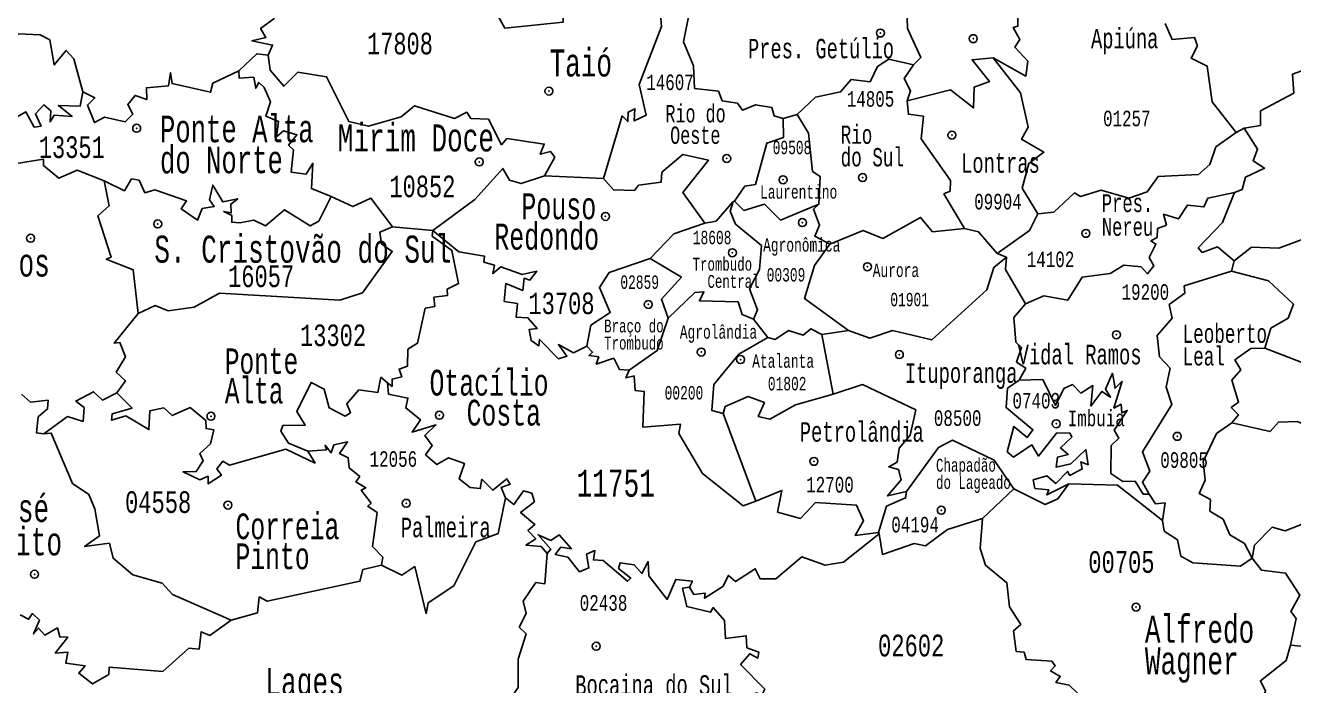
# Model space of a CAD drawing. Header units: millimetres. Extents: x 9851 to 10267, y 23387 to 23778.
# Drawn here: x 10084.85 to 10099.2, y 23446.9 to 23454.37 of the extents above; entities that cross this region are included whole.
import ezdxf
from ezdxf.enums import TextEntityAlignment as Align

# ---------------------------------------------------------------- set-up
doc = ezdxf.new("R2010")
doc.units = ezdxf.units.MM
doc.layers.add('3', color=7, linetype='Continuous')
doc.styles.add('MONOTXT', font='MONOTXT', dxfattribs={"height": 0.2})

# ---------------------------------------------------------------- blocks, each defined once
blk = doc.blocks.new('SEDE')
at = {"layer": '3', "color": 7, "linetype": 'Continuous'}
blk.add_circle((0, 0), 0.00451, dxfattribs=at)

msp = doc.modelspace()

# ---------------------------------------------------------------- linework, layer by layer
at = {"color": 7, "linetype": 'Continuous'}
for p, q in [((10093.58, 23453.367), (10093.422, 23453.319)), ((10098.64, 23453.212), (10098.55, 23453.161)), ((10090.721, 23452.673), (10091.392, 23452.642)), ((10092.859, 23452.381), (10092.873, 23452.386)), ((10089.002, 23452.093), (10089.461, 23452.055)), ((10095.95, 23451.751), (10095.845, 23451.793)), ((10098.498, 23451.593), (10098.528, 23451.711)), ((10093.086, 23451.051), (10093.249, 23450.842)), ((10093.862, 23450.875), (10094.163, 23450.92)), ((10093.991, 23450.201), (10093.862, 23450.875)), ((10092.744, 23449.981), (10093.115, 23448.99)), ((10095.678, 23448.793), (10096.034, 23449.131)), ((10094.508, 23448.621), (10094.503, 23448.637))]:
    msp.add_line(p, q, dxfattribs=at)
for points in [[(10099.2, 23453.608), (10099.187, 23453.823), (10099.335, 23453.876), (10099.435, 23454.127), (10099.379, 23454.335), (10099.468, 23454.477), (10099.385, 23454.651), (10099.245, 23454.687), (10099.127, 23454.883), (10099.178, 23455.082), (10099.1, 23455.39), (10099.175, 23455.648), (10099.288, 23455.716), (10099.299, 23455.802), (10099.141, 23455.949), (10098.818, 23456.084), (10098.687, 23456.48)], [(10087.915, 23455.124), (10087.823, 23455.025), (10087.924, 23454.894), (10087.646, 23454.809), (10087.779, 23454.714), (10087.836, 23454.796), (10087.95, 23454.682), (10087.757, 23454.64), (10087.753, 23454.512), (10087.64, 23454.589), (10087.66, 23454.448), (10087.511, 23454.34), (10087.571, 23454.238), (10087.412, 23454.201), (10087.645, 23454.151), (10087.596, 23454.038)], [(10089.891, 23455.036), (10090.274, 23454.342), (10090.934, 23454.41), (10090.93, 23454.722), (10091.177, 23454.763), (10091.175, 23454.829), (10091.308, 23454.839), (10091.308, 23454.911)], [(10091.392, 23452.642), (10091.602, 23453.349), (10091.665, 23453.286), (10091.669, 23453.393), (10091.746, 23453.43), (10091.737, 23453.293), (10091.875, 23453.36), (10091.794, 23453.704), (10092.045, 23454.363), (10092.017, 23454.718)], [(10094.433, 23454.854), (10094.532, 23454.615), (10094.823, 23454.566), (10094.832, 23454.34), (10094.983, 23454.012), (10094.9, 23453.929)], [(10095.798, 23454.006), (10096.171, 23453.8), (10096.192, 23453.969), (10096.044, 23454.129), (10096.1, 23454.216), (10096.026, 23454.351), (10096.08, 23454.367), (10096.078, 23454.746)], [(10092.276, 23454.671), (10092.351, 23454.47), (10092.296, 23454.187), (10092.408, 23453.917), (10092.421, 23453.661), (10092.69, 23453.629), (10092.733, 23453.521), (10092.905, 23453.493), (10092.962, 23453.415), (10093.112, 23453.477), (10093.297, 23453.446), (10093.321, 23453.352), (10093.422, 23453.319)], [(10097.745, 23454.395), (10097.826, 23454.214), (10098.078, 23454.239), (10098.111, 23454.141), (10098.04, 23454.005), (10098.223, 23453.914), (10098.278, 23453.509), (10098.55, 23453.161)], [(10084.175, 23453.94), (10084.234, 23454.003), (10084.197, 23454.069), (10084.34, 23454.089), (10084.282, 23454.186), (10084.465, 23454.28), (10084.524, 23454.268), (10084.49, 23454.177), (10084.644, 23454.154), (10084.771, 23454.279), (10085.017, 23454.268), (10085.126, 23454.21), (10085.175, 23453.926), (10085.311, 23454.091), (10085.398, 23453.995), (10085.5, 23453.621)], [(10087.265, 23453.859), (10087.467, 23454.054), (10087.596, 23454.038)], [(10087.596, 23454.038), (10087.617, 23453.868), (10087.772, 23453.686), (10087.932, 23453.846), (10088.257, 23453.792), (10088.507, 23453.288), (10088.731, 23453.234), (10089.101, 23453.339), (10089.253, 23453.464), (10089.703, 23453.321), (10089.843, 23453.393), (10089.89, 23453.321), (10090.089, 23453.312), (10090.235, 23453.024), (10090.297, 23453.095), (10090.72, 23453.032), (10090.675, 23452.916), (10090.79, 23452.948), (10090.838, 23452.882), (10090.721, 23452.673)], [(10095.798, 23454.006), (10095.561, 23453.986), (10095.76, 23453.741), (10095.583, 23453.676), (10095.578, 23453.441), (10095.318, 23453.646), (10094.825, 23453.519)], [(10096.306, 23452.24), (10096.126, 23452.531), (10096.203, 23452.812), (10096.374, 23452.939), (10096.121, 23453.086), (10096.195, 23453.221), (10096.108, 23453.611), (10095.798, 23454.006)], [(10087.265, 23453.859), (10086.97, 23453.722), (10086.944, 23453.617), (10086.509, 23453.716), (10086.491, 23453.838), (10086.468, 23453.689), (10086.219, 23453.669), (10086.222, 23453.534), (10086.09, 23453.581), (10086.007, 23453.478), (10086.065, 23453.371), (10085.978, 23453.281), (10085.745, 23453.337), (10085.631, 23453.275), (10085.55, 23453.473), (10085.635, 23453.553), (10085.5, 23453.621)], [(10088.31, 23452.439), (10088.086, 23452.528), (10088.101, 23452.815), (10088.025, 23452.689), (10087.857, 23452.715), (10087.881, 23452.967), (10087.827, 23453.019), (10087.921, 23453.137), (10087.771, 23453.181), (10087.692, 23453.114), (10087.714, 23453.285), (10087.568, 23453.347), (10087.622, 23453.508), (10087.55, 23453.671), (10087.49, 23453.728), (10087.456, 23453.663), (10087.432, 23453.787), (10087.266, 23453.778), (10087.265, 23453.859)], [(10093.58, 23453.367), (10093.791, 23453.562), (10094.074, 23453.622), (10094.192, 23453.763), (10094.406, 23453.736), (10094.49, 23453.909), (10094.619, 23453.992), (10094.9, 23453.929)], [(10094.9, 23453.929), (10094.792, 23453.774), (10094.865, 23453.633), (10094.825, 23453.519)], [(10085.739, 23452.617), (10085.435, 23452.737), (10085.227, 23452.645), (10085.052, 23452.789), (10085.053, 23452.86), (10084.725, 23452.808), (10084.615, 23453.006), (10084.695, 23453.038), (10084.672, 23453.125), (10084.473, 23453.225), (10084.478, 23453.281), (10084.633, 23453.267), (10084.854, 23453.396), (10084.949, 23453.223), (10085.026, 23453.235), (10084.962, 23453.374), (10085.056, 23453.474), (10085.135, 23453.407), (10085.128, 23453.281), (10085.173, 23453.358), (10085.378, 23453.344), (10085.222, 23453.467), (10085.47, 23453.461), (10085.5, 23453.621)], [(10098.64, 23453.212), (10098.824, 23453.242), (10098.825, 23453.406), (10099.2, 23453.608)], [(10094.825, 23453.519), (10094.84, 23453.369), (10095.012, 23453.346), (10094.985, 23453.092), (10095.316, 23452.618), (10095.312, 23452.5), (10095.242, 23452.467), (10095.477, 23452.077)], [(10093.422, 23453.319), (10093.426, 23453.106), (10093.24, 23453.043), (10093.111, 23452.574), (10092.989, 23452.556), (10092.873, 23452.386)], [(10093.58, 23453.367), (10093.709, 23453.154), (10093.757, 23452.722), (10093.842, 23452.665), (10093.827, 23452.352)], [(10098.55, 23453.161), (10098.32, 23452.999), (10098.253, 23452.8), (10098.123, 23452.686), (10097.666, 23452.665), (10097.544, 23452.49), (10097.336, 23452.42), (10097.022, 23452.51), (10096.788, 23452.439), (10096.719, 23452.478), (10096.485, 23452.261), (10096.306, 23452.24)], [(10098.529, 23452.483), (10098.616, 23452.516), (10098.654, 23452.655), (10098.871, 23452.76), (10098.742, 23452.84), (10098.792, 23452.974), (10098.64, 23453.212)], [(10091.392, 23452.642), (10091.503, 23452.512), (10091.741, 23452.504), (10091.787, 23452.566), (10092.044, 23452.601), (10092.051, 23452.712), (10092.287, 23452.914), (10092.578, 23452.85), (10092.289, 23452.482), (10092.537, 23452.136)], [(10089.461, 23452.055), (10089.933, 23452.405), (10090.251, 23452.756), (10090.327, 23452.622), (10090.459, 23452.584), (10090.721, 23452.673)], [(10085.739, 23452.617), (10085.795, 23452.331), (10085.667, 23452.221), (10085.819, 23451.752), (10085.763, 23451.728), (10086.069, 23451.61), (10086.126, 23451.114)], [(10085.739, 23452.617), (10085.972, 23452.503), (10086.05, 23452.636), (10086.136, 23452.623), (10086.202, 23452.48), (10086.315, 23452.513), (10086.67, 23452.388), (10086.61, 23452.3), (10086.795, 23452.171), (10086.85, 23452.302), (10086.985, 23452.326), (10086.933, 23452.4), (10086.969, 23452.568), (10087.083, 23452.376), (10087.252, 23452.413), (10087.172, 23452.353), (10087.178, 23452.252), (10087.094, 23452.269), (10087.183, 23452.224), (10087.183, 23452.146), (10087.277, 23452.139), (10087.433, 23452.171), (10087.565, 23452.107), (10087.782, 23452.288), (10088.072, 23452.105), (10088.169, 23452.157), (10088.31, 23452.439)], [(10089.002, 23452.093), (10088.758, 23452.42), (10088.555, 23452.323), (10088.31, 23452.439)], [(10096.164, 23451.222), (10096.374, 23451.313), (10096.644, 23451.263), (10096.808, 23451.526), (10097.125, 23451.566), (10097.278, 23451.661), (10097.476, 23451.642), (10097.547, 23451.564), (10097.619, 23451.654), (10097.565, 23451.749), (10097.641, 23451.9), (10097.583, 23451.935), (10097.657, 23451.975), (10097.658, 23452.074), (10097.76, 23452.112), (10097.728, 23452.237), (10097.897, 23452.185), (10097.998, 23452.34), (10098.185, 23452.321), (10098.23, 23452.42), (10098.529, 23452.483)], [(10098.529, 23452.483), (10098.395, 23452.142), (10098.121, 23451.858), (10098.163, 23451.806), (10098.34, 23451.868), (10098.528, 23451.711)], [(10092.537, 23452.136), (10092.664, 23452.159), (10092.859, 23452.381)], [(10092.859, 23452.381), (10092.822, 23452.272), (10092.885, 23452.125), (10093.18, 23451.883), (10093.157, 23451.612), (10093.043, 23451.395), (10093.133, 23451.157), (10093.086, 23451.051)], [(10092.873, 23452.386), (10092.98, 23452.28), (10093.213, 23452.353), (10093.394, 23452.172), (10093.827, 23452.352)], [(10093.827, 23452.352), (10093.766, 23452.294), (10093.836, 23452.112), (10093.782, 23451.989), (10093.95, 23451.897)], [(10091.917, 23451.738), (10092.188, 23452.016), (10092.537, 23452.136)], [(10093.95, 23451.897), (10094.328, 23452.054), (10094.553, 23451.964), (10094.978, 23452.201), (10095.114, 23452.039), (10095.477, 23452.077)], [(10095.845, 23451.793), (10096.211, 23452.055), (10096.306, 23452.24)], [(10098.528, 23451.711), (10098.721, 23451.865), (10099.033, 23451.852), (10099.519, 23452.036), (10099.631, 23451.997), (10099.997, 23452.094), (10100.019, 23452.038), (10100.371, 23452.077), (10100.592, 23452.245)], [(10086.126, 23451.114), (10086.317, 23451.204), (10086.466, 23451.144), (10086.757, 23451.185), (10087.045, 23451.345), (10088.407, 23451.264), (10088.664, 23451.347), (10089, 23451.817), (10088.878, 23451.901), (10088.859, 23452.034), (10089.002, 23452.093)], [(10089.461, 23452.055), (10089.45, 23451.99), (10089.676, 23451.827), (10089.75, 23451.453), (10089.621, 23451.389), (10089.626, 23451.319), (10089.472, 23451.298), (10089.481, 23451.194), (10089.374, 23451.174), (10089.287, 23450.777), (10089.176, 23450.709), (10089.172, 23450.517), (10089.077, 23450.485), (10089.107, 23450.396), (10088.998, 23450.372), (10088.998, 23450.288), (10088.946, 23450.33)], [(10091.203, 23450.743), (10091.052, 23450.669), (10090.881, 23450.763), (10090.977, 23450.631), (10090.883, 23450.602), (10090.668, 23450.821), (10090.659, 23450.749), (10090.571, 23450.807), (10090.55, 23450.933), (10090.638, 23450.943), (10090.536, 23451.065), (10090.402, 23451.073), (10090.417, 23451.226), (10090.267, 23451.251), (10090.284, 23451.453), (10090.476, 23451.375), (10090.493, 23451.512), (10090.557, 23451.493), (10090.636, 23451.592), (10090.469, 23451.555), (10090.229, 23451.642), (10090.137, 23451.565), (10090.156, 23451.662), (10090.035, 23451.695), (10090.045, 23451.762), (10089.754, 23451.813), (10089.461, 23452.055)], [(10095.477, 23452.077), (10095.634, 23452.038), (10095.845, 23451.793)], [(10094.163, 23450.92), (10093.665, 23451.283), (10093.778, 23451.657), (10093.95, 23451.897)], [(10091.203, 23450.743), (10091.246, 23450.981), (10091.466, 23451.124), (10091.344, 23451.407), (10091.455, 23451.579), (10091.917, 23451.738)], [(10091.917, 23451.738), (10092.273, 23451.526), (10092.045, 23451.276), (10092.121, 23451.061)], [(10095.95, 23451.751), (10095.808, 23451.635), (10095.728, 23451.38), (10095.104, 23450.815), (10094.659, 23450.922), (10094.403, 23450.835), (10094.163, 23450.92)], [(10096.164, 23451.222), (10095.939, 23451.611), (10095.95, 23451.751)], [(10098.498, 23451.593), (10097.961, 23451.427), (10097.967, 23451.343), (10097.79, 23451.214), (10097.825, 23451.063), (10097.657, 23450.866), (10097.682, 23450.625), (10097.802, 23450.496), (10097.758, 23450.281), (10097.822, 23450.084), (10097.488, 23449.55), (10097.571, 23449.328), (10097.488, 23449.204), (10097.566, 23449.07)], [(10098.875, 23450.723), (10098.941, 23450.948), (10099.138, 23451.06), (10099.199, 23451.218), (10098.915, 23451.482), (10098.498, 23451.593)], [(10092.121, 23451.061), (10092.424, 23451.351), (10092.526, 23451.358), (10092.475, 23451.259), (10092.915, 23451.246), (10092.959, 23451.101), (10093.086, 23451.051)], [(10101.043, 23451.388), (10100.669, 23451.045), (10100.577, 23451.094), (10100.359, 23451.047), (10100.116, 23450.822), (10099.932, 23450.758), (10099.775, 23450.836), (10099.567, 23450.829), (10099.524, 23450.667), (10099.333, 23450.544), (10098.875, 23450.723)], [(10096.092, 23450.361), (10096.169, 23450.497), (10096.062, 23450.565), (10096.121, 23450.728), (10096.056, 23450.79), (10096.032, 23451.068), (10096.164, 23451.222)], [(10085.883, 23450.216), (10085.982, 23450.351), (10085.876, 23450.45), (10085.983, 23450.625), (10085.919, 23450.785), (10085.852, 23450.78), (10086.126, 23451.114)], [(10092.121, 23451.061), (10091.996, 23450.695), (10091.681, 23450.473)], [(10093.249, 23450.842), (10093.333, 23450.82), (10093.482, 23450.92), (10093.649, 23450.869), (10093.738, 23450.942), (10093.862, 23450.875)], [(10091.203, 23450.743), (10091.267, 23450.676), (10091.228, 23450.64), (10091.336, 23450.623), (10091.309, 23450.541), (10091.506, 23450.607), (10091.573, 23450.48), (10091.681, 23450.473)], [(10093.249, 23450.842), (10092.92, 23450.652), (10092.639, 23450.31), (10092.616, 23450.017), (10092.744, 23449.981)], [(10098.875, 23450.723), (10098.717, 23450.718), (10098.536, 23450.588), (10098.602, 23450.475), (10098.502, 23450.359), (10098.577, 23450.109), (10098.494, 23450.049), (10098.575, 23449.966), (10098.502, 23449.876)], [(10091.681, 23450.473), (10091.645, 23450.385), (10091.736, 23450.408), (10091.747, 23450.244), (10091.851, 23450.232), (10091.837, 23449.827), (10092.262, 23449.86), (10092.241, 23449.755), (10092.512, 23449.304), (10092.972, 23448.938), (10093.115, 23448.99)], [(10096.092, 23450.361), (10096.36, 23450.367), (10096.504, 23450.074), (10096.598, 23450.264), (10096.698, 23450.309), (10096.79, 23450.214), (10096.927, 23450.298), (10096.905, 23450.067), (10097.031, 23450.233), (10097.128, 23450.169), (10097.072, 23450.256), (10097.149, 23450.437), (10097.179, 23450.269), (10097.259, 23450.347), (10097.166, 23450.043), (10097.248, 23450.088), (10097.254, 23449.989), (10097.317, 23450.018), (10097.17, 23449.792), (10097.222, 23449.704), (10097.136, 23449.622), (10097.133, 23449.303), (10097.267, 23449.213), (10097.405, 23449.218), (10097.497, 23449.069), (10097.566, 23449.07)], [(10088.946, 23450.33), (10088.872, 23450.393), (10088.836, 23450.219), (10088.623, 23450.249), (10088.486, 23450.09), (10088.529, 23449.991), (10088.469, 23449.953), (10088.287, 23450.046), (10088.229, 23450.258), (10088.081, 23450.335), (10087.922, 23450.004), (10088.016, 23449.852), (10087.763, 23449.848), (10087.738, 23449.783), (10087.826, 23449.646), (10088.044, 23449.555)], [(10088.946, 23450.33), (10088.959, 23450.2), (10089.177, 23450.156), (10089.153, 23450.045), (10089.319, 23449.91), (10089.224, 23449.773), (10089.495, 23449.854), (10089.369, 23449.734), (10089.45, 23449.619), (10089.377, 23449.516), (10089.504, 23449.404), (10089.638, 23449.482), (10089.816, 23449.417), (10089.758, 23449.243), (10089.881, 23449.144), (10089.996, 23449.132), (10090.012, 23449.238), (10090.138, 23449.114), (10090.295, 23449.244), (10090.333, 23449.182), (10090.232, 23449.145), (10090.283, 23449.029)], [(10093.991, 23450.201), (10094.32, 23450.31), (10094.923, 23450.023), (10094.862, 23449.737), (10094.735, 23449.589), (10094.712, 23449.433), (10094.619, 23449.379), (10094.73, 23449.349), (10094.76, 23449.232), (10094.605, 23449.049), (10094.819, 23449.101)], [(10096.654, 23449.188), (10096.407, 23449.062), (10096.428, 23449.12), (10096.272, 23449.135), (10096.254, 23449.231), (10096.406, 23449.277), (10096.507, 23449.19), (10096.641, 23449.327), (10096.666, 23449.282), (10096.808, 23449.355), (10096.791, 23449.435), (10096.874, 23449.403), (10096.847, 23449.574), (10096.678, 23449.411), (10096.512, 23449.376), (10096.527, 23449.487), (10096.65, 23449.52), (10096.561, 23449.593), (10096.689, 23449.713), (10096.667, 23449.762), (10096.515, 23449.761), (10096.314, 23449.5), (10096.239, 23449.627), (10096.03, 23449.489), (10095.959, 23449.547), (10096.034, 23449.837), (10096.185, 23449.711), (10096.25, 23449.798), (10095.945, 23450.049), (10095.962, 23450.269), (10096.092, 23450.361)], [(10098.502, 23449.876), (10098.934, 23449.778), (10099.029, 23449.883), (10099.243, 23449.892), (10099.493, 23449.775), (10099.619, 23449.931), (10099.768, 23449.94), (10099.918, 23450.238), (10100.067, 23450.325), (10100.189, 23450.288), (10100.264, 23450.373), (10100.29, 23450.208), (10101.196, 23450.314), (10101.553, 23450.182)], [(10084.804, 23450.2), (10084.905, 23450.112), (10085.105, 23450.132), (10085.1, 23450.035), (10084.994, 23449.944), (10084.974, 23449.763), (10085.059, 23449.754)], [(10085.059, 23449.754), (10085.324, 23449.947), (10085.502, 23449.893), (10085.515, 23450.05), (10085.419, 23450.123), (10085.621, 23450.229), (10085.722, 23450.135), (10085.883, 23450.216)], [(10085.883, 23450.216), (10086.056, 23450.043), (10085.829, 23449.978), (10085.825, 23449.906), (10085.987, 23449.955), (10086.246, 23449.801), (10086.257, 23450.014), (10086.416, 23450.046), (10086.511, 23449.958), (10086.715, 23450.05), (10086.889, 23449.904), (10086.894, 23449.811), (10086.982, 23449.797), (10086.944, 23449.641), (10086.823, 23449.528), (10086.86, 23449.448), (10086.782, 23449.325), (10086.634, 23449.321), (10086.821, 23449.23), (10086.916, 23449.272), (10086.918, 23449.186), (10087.067, 23449.283), (10087.016, 23449.358), (10087.084, 23449.442), (10087.157, 23449.399), (10087.794, 23449.577), (10088.126, 23449.421), (10088.044, 23449.555)], [(10092.744, 23449.981), (10092.767, 23450.063), (10093.028, 23450.175), (10093.211, 23450.106), (10093.141, 23449.95), (10093.272, 23449.918), (10093.563, 23450.082), (10093.991, 23450.201)], [(10098.73, 23448.344), (10098.643, 23448.512), (10098.476, 23448.61), (10098.401, 23448.788), (10098.252, 23448.879), (10098.259, 23449.008), (10098.132, 23449.077), (10098.198, 23449.227), (10098.175, 23449.438), (10098.325, 23449.756), (10098.502, 23449.876)], [(10087.177, 23447.642), (10086.513, 23447.935), (10086.398, 23448.061), (10086.065, 23448.156), (10085.841, 23448.344), (10085.8, 23448.514), (10085.518, 23448.476), (10085.688, 23448.597), (10085.633, 23448.903), (10085.567, 23449.066), (10085.381, 23449.192), (10085.142, 23449.761), (10085.059, 23449.754)], [(10088.877, 23448.265), (10088.892, 23448.356), (10088.776, 23448.476), (10088.831, 23448.862), (10088.723, 23448.933), (10088.76, 23448.967), (10088.648, 23449.114), (10088.7, 23449.143), (10088.588, 23449.208), (10088.633, 23449.268), (10088.512, 23449.369), (10088.502, 23449.482), (10088.404, 23449.53), (10088.495, 23449.66), (10088.338, 23449.626), (10088.31, 23449.538), (10088.24, 23449.623), (10088.256, 23449.572), (10088.044, 23449.555)], [(10094.819, 23449.101), (10095.18, 23449.596), (10095.341, 23449.679), (10095.812, 23449.455), (10096.034, 23449.131)], [(10096.034, 23449.131), (10096.387, 23448.953), (10096.531, 23449.015), (10096.654, 23449.188)], [(10096.654, 23449.188), (10097.207, 23449.172), (10097.717, 23448.77)], [(10088.877, 23448.265), (10089.109, 23448.153), (10089.257, 23448.25), (10089.383, 23447.717), (10089.407, 23447.841), (10089.697, 23448.033), (10089.946, 23448.53), (10090.199, 23448.624), (10090.283, 23449.029)], [(10090.283, 23449.029), (10090.376, 23448.951), (10090.484, 23449.107), (10090.579, 23449.08), (10090.609, 23448.984), (10090.452, 23448.864), (10090.615, 23448.728), (10090.535, 23448.657), (10090.623, 23448.565), (10090.512, 23448.491), (10090.684, 23448.476), (10090.752, 23448.397)], [(10093.115, 23448.99), (10093.409, 23449.112), (10093.361, 23448.865), (10093.62, 23448.795), (10093.79, 23448.977), (10094.254, 23448.945), (10094.332, 23448.767), (10094.24, 23448.601), (10094.503, 23448.637)], [(10094.503, 23448.637), (10094.591, 23448.935), (10094.809, 23449.028), (10094.819, 23449.101)], [(10097.717, 23448.77), (10097.745, 23448.971), (10097.635, 23448.962), (10097.566, 23449.07)], [(10101.18, 23448.603), (10100.615, 23448.575), (10100.589, 23448.509), (10100.007, 23448.257), (10099.855, 23448.95), (10099.102, 23448.653), (10098.958, 23448.695), (10098.756, 23448.492), (10098.73, 23448.344)], [(10094.508, 23448.621), (10094.546, 23448.388), (10094.904, 23448.513), (10095.035, 23448.486), (10095.282, 23448.67), (10095.678, 23448.793)], [(10095.678, 23448.793), (10095.652, 23448.455), (10095.714, 23448.265), (10095.956, 23448.067), (10095.985, 23447.793), (10096.112, 23447.595), (10096.029, 23447.523), (10096.06, 23447.29), (10096.149, 23447.28), (10096.172, 23447.199), (10096.463, 23447.178), (10096.503, 23447.127), (10096.449, 23447.069), (10096.559, 23447.007), (10096.51, 23446.939), (10096.661, 23446.91), (10096.928, 23446.653), (10097.18, 23446.674), (10097.375, 23446.435), (10097.567, 23446.501), (10097.792, 23446.054), (10097.939, 23446.066)], [(10098.73, 23448.344), (10098.598, 23448.253), (10098.059, 23448.294), (10097.924, 23448.368), (10097.887, 23448.552), (10097.735, 23448.652), (10097.717, 23448.77)], [(10090.752, 23448.397), (10090.795, 23448.447), (10090.65, 23448.61), (10090.795, 23448.546), (10090.89, 23448.608), (10091.028, 23448.451), (10090.906, 23448.469), (10090.845, 23448.387), (10090.988, 23448.358), (10091.118, 23448.192), (10091.225, 23448.236), (10091.197, 23448.389), (10091.293, 23448.432), (10091.277, 23448.325), (10091.388, 23448.32), (10091.662, 23448.085), (10091.698, 23448.12), (10091.561, 23448.228), (10091.578, 23448.293), (10091.738, 23448.271), (10091.826, 23448.172), (10091.894, 23448.307), (10091.905, 23448.145), (10092.112, 23447.879), (10092.208, 23448.104), (10092.396, 23448.087), (10092.363, 23448.019)], [(10092.363, 23448.019), (10092.413, 23447.934), (10092.54, 23447.951), (10092.535, 23447.892), (10092.741, 23448.026), (10092.806, 23448.151), (10092.884, 23448.08), (10093.107, 23448.225), (10093.165, 23448.111), (10093.34, 23448.111), (10093.633, 23448.362), (10093.897, 23448.267), (10094.108, 23448.301), (10094.508, 23448.621)], [(10087.177, 23447.642), (10087.475, 23447.728), (10087.495, 23447.906), (10087.585, 23447.857), (10088.635, 23448.084), (10088.669, 23448.216), (10088.877, 23448.265)], [(10090.752, 23448.397), (10090.725, 23448.054), (10090.624, 23448.069), (10090.48, 23447.858), (10090.517, 23447.719), (10090.438, 23447.563), (10090.515, 23447.488), (10090.424, 23447.203), (10090.426, 23446.881), (10090.309, 23446.712)], [(10099.166, 23447.36), (10099.23, 23447.662), (10099.169, 23447.742), (10099.268, 23447.925), (10099.109, 23448.176), (10098.835, 23448.21), (10098.73, 23448.344)], [(10092.363, 23448.019), (10092.285, 23448.007), (10092.333, 23447.797), (10092.603, 23447.735), (10092.633, 23447.787), (10092.761, 23447.639), (10092.771, 23447.436), (10093.005, 23447.466), (10093.013, 23447.331), (10093.148, 23447.283), (10093.135, 23447.215), (10093.045, 23447.263), (10092.942, 23447.144), (10093.215, 23446.863), (10093.117, 23446.666), (10093.073, 23446.717), (10093.127, 23446.823), (10092.971, 23446.762)], [(10084.79, 23447.704), (10084.884, 23447.654), (10084.929, 23447.718), (10085.008, 23447.645), (10084.942, 23447.488), (10084.999, 23447.554), (10085.069, 23447.474), (10085.211, 23447.556), (10085.237, 23447.454), (10085.328, 23447.452), (10085.187, 23447.271), (10085.329, 23447.282), (10085.305, 23447.159), (10085.524, 23447.128), (10085.452, 23447.044), (10085.608, 23446.923), (10085.792, 23447.03), (10085.795, 23447.111), (10086.405, 23447.064), (10086.699, 23447.328), (10086.815, 23447.315), (10086.839, 23447.512), (10086.937, 23447.469), (10087.177, 23447.642)], [(10099.166, 23447.36), (10099.445, 23447.335), (10099.463, 23447.232), (10099.615, 23447.1), (10099.818, 23447.28), (10099.97, 23447.287), (10100.024, 23447.153), (10100.112, 23447.227), (10100.221, 23447.091), (10100.335, 23447.226), (10100.381, 23447.451), (10100.458, 23447.353), (10100.44, 23447.059)], [(10097.939, 23446.066), (10098.049, 23446.26), (10098.312, 23446.348), (10098.41, 23446.489), (10098.613, 23446.499), (10098.644, 23446.614), (10098.807, 23446.672), (10098.88, 23446.841), (10098.824, 23446.959), (10099.115, 23447.188), (10099.166, 23447.36)]]:
    msp.add_lwpolyline(points, dxfattribs=at)
for p in [(10094.524, 23454.288), (10095.574, 23454.224), (10090.772, 23453.63), (10086.108, 23453.21), (10095.333, 23453.132), (10092.785, 23452.868), (10089.985, 23452.83), (10093.422, 23452.627), (10094.322, 23452.652), (10091.413, 23452.213), (10093.641, 23452.143), (10086.347, 23452.127), (10096.849, 23452.021), (10084.908, 23451.966), (10092.849, 23451.802), (10094.377, 23451.643), (10091.897, 23451.216), (10097.194, 23450.874), (10092.497, 23450.677), (10092.941, 23450.593), (10094.738, 23450.649), (10086.949, 23449.952), (10089.533, 23449.963), (10096.513, 23449.866), (10097.883, 23449.724), (10093.772, 23449.441), (10087.141, 23448.946), (10089.158, 23448.966), (10095.213, 23448.888), (10084.952, 23448.163), (10097.416, 23447.791), (10091.308, 23447.349)]:
    msp.add_point(p, dxfattribs=at)

# ---------------------------------------------------------------- block references
for p, xscale, yscale, zscale, rotation in [((10094.524, 23454.288), 10.00001124591892, 10.00001124591892, 10, 358.7605968235582), ((10095.574, 23454.224), 9.999999999999998, 9.999999999999998, 9.999999999999998, 358.8038264334513), ((10090.772, 23453.63), 10.0000100016856, 10.0000100016856, 10, 358.5879279038394), ((10086.108, 23453.21), 10, 10, 10, 358.3792113610666), ((10095.333, 23453.132), 10.0000107012145, 10.0000107012145, 10, 358.7731394691892), ((10089.985, 23452.83), 10, 10, 10, 358.5385511068288), ((10092.785, 23452.868), 9.99998956917528, 9.99998956917528, 10, 358.6594493960193), ((10093.422, 23452.627), 9.999999999999998, 9.999999999999998, 9.999999999999998, 358.6818673606931), ((10094.322, 23452.652), 9.999977510075798, 9.999977510075798, 10, 358.7208290447099), ((10086.347, 23452.127), 10, 10, 10, 358.3674691128179), ((10091.413, 23452.213), 10.00001114931628, 10.00001114931628, 10, 358.5876611804424), ((10093.641, 23452.143), 9.999999999999998, 9.999999999999998, 9.999999999999998, 358.6818673606931), ((10084.908, 23451.966), 10.00001482195043, 10.00001482195043, 10, 358.3018086686473), ((10096.849, 23452.021), 9.999989771163042, 9.999989771163042, 10, 358.8169025988648), ((10092.849, 23451.802), 10.0000164930343, 10.0000164930343, 10, 358.6415721598626), ((10094.377, 23451.643), 9.999999999999998, 9.999999999999998, 9.999999999999998, 358.7040185747654), ((10091.897, 23451.216), 10, 10, 10, 358.5889947980394), ((10097.194, 23450.874), 10.00001484276716, 10.00001484276716, 10, 358.8099671653085), ((10092.497, 23450.677), 9.999986958404516, 9.999986958404516, 10, 358.604204645461), ((10092.941, 23450.593), 9.999999999999998, 9.999999999999998, 9.999999999999998, 358.6218215202317), ((10094.738, 23450.649), 10.00001164284623, 10.00001164284623, 10, 358.7002842685512), ((10086.949, 23449.952), 10, 10, 10, 358.349051869624), ((10089.533, 23449.963), 10.00001842736259, 10.00001842736259, 10, 358.4616888290668), ((10096.513, 23449.866), 10, 10, 10, 358.7616637919771), ((10097.883, 23449.724), 9.999985926998088, 9.999985926998088, 10, 358.8179695917255), ((10093.772, 23449.441), 10, 10, 10, 358.6351643189155), ((10087.141, 23448.946), 10.0000220905615, 10.0000220905615, 10, 358.3367762874913), ((10089.158, 23448.966), 10, 10, 10, 358.4253878279122), ((10095.213, 23448.888), 10.00001817138206, 10.00001817138206, 10, 358.6869414371789), ((10084.952, 23448.163), 10, 10, 10, 358.2243981400604), ((10097.416, 23447.791), 10, 10, 10, 358.7611303076603), ((10091.308, 23447.349), 10, 10, 10, 358.4865070603517)]:
    msp.add_blockref('SEDE', p, dxfattribs=dict(at, xscale=xscale, yscale=yscale, zscale=zscale, rotation=rotation))

# ---------------------------------------------------------------- texts
at = {"color": 7, "linetype": 'Continuous', "style": 'MONOTXT'}
for s, height, rotation, width, p in [('17808', 0.2442, 0, 0.705876, (10089.087, 23454.169)), ('14805', 0.1759, 360, 0.705882, (10094.412, 23453.542)), ('01257', 0.1759, 360, 0.705886, (10097.312, 23453.321)), ('12700', 0.1766, 0, 0.705881, (10093.953, 23449.177))]:
    msp.add_text(s, height=height, rotation=rotation, dxfattribs=dict(at, width=width)).set_placement(p, align=Align.MIDDLE)
for s, height, width, p in [('Api%%250na', 0.2202, 0.666667, (10096.907, 23454.335)), ('Lontras', 0.2205, 0.666671, (10095.437, 23452.927)), ('S. Cristov%%227o do Sul', 0.30652, 0.666676, (10086.308, 23451.995)), ('Ituporanga', 0.221, 0.666671, (10094.8, 23450.55)), ('Palmeira', 0.2208, 0.665136, (10089.097, 23448.803)), ('Bocaina do Sul', 0.22115, 0.66513, (10091.071, 23447.02))]:
    msp.add_text(s, height=height, dxfattribs=dict(at, width=width)).set_placement(p, align=Align.TOP_LEFT)
for s, height, width, p in [('Pres. Get%%250lio', 0.22026, 0.666683, (10094.678, 23454.222)), ('Vidal Ramos', 0.22094, 0.666683, (10097.479, 23450.76)), ('11751', 0.3075, 0.666667, (10091.972, 23449.348))]:
    msp.add_text(s, height=height, dxfattribs=dict(at, width=width)).set_placement(p, align=Align.TOP_RIGHT)
for s, height, width, p in [('Tai%%243', 0.306, 0.666664, (10090.78, 23453.796)), ('Laurentino', 0.1514, 0.666667, (10093.162, 23452.414)), ('Agron%%244mica', 0.15146, 0.666667, (10093.197, 23451.814)), ('00309', 0.1516, 0.666673, (10093.237, 23451.476)), ('Aurora', 0.1515, 0.666673, (10094.437, 23451.527)), ('01901', 0.1516, 0.666679, (10094.636, 23451.196)), ('Atalanta', 0.1517, 0.666673, (10093.073, 23450.5)), ('00200', 0.1517, 0.666673, (10092.082, 23450.141)), ('01802', 0.1517, 0.666661, (10093.25, 23450.244)), ('07403', 0.176, 0.706907, (10096.018, 23450.039)), ('Imbuia', 0.1761, 0.706884, (10096.643, 23449.839)), ('12056', 0.1761, 0.706892, (10088.743, 23449.379)), ('04194', 0.1762, 0.706903, (10094.647, 23448.636)), ('02438', 0.1764, 0.706896, (10091.121, 23447.751))]:
    msp.add_text(s, height=height, dxfattribs=dict(at, width=width)).set_placement(p)
for s, height, width, p in [('14607', 0.1759, 0.705883, (10092.143, 23453.73)), ('13351', 0.2444, 0.70588, (10085.374, 23452.996)), ('10852', 0.2445, 0.705888, (10089.341, 23452.552)), ('09904', 0.1761, 0.705884, (10095.854, 23452.38)), ('14102', 0.1762, 0.705882, (10096.449, 23451.727)), ('16057', 0.2448, 0.705886, (10087.516, 23451.535)), ('19200', 0.1762, 0.70588, (10097.522, 23451.357)), ('13708', 0.2448, 0.705883, (10090.915, 23451.229)), ('13302', 0.2449, 0.705889, (10088.33, 23450.867)), ('08500', 0.1765, 0.705882, (10095.398, 23449.93)), ('09805', 0.1765, 0.705881, (10097.96, 23449.456)), ('04558', 0.2453, 0.705882, (10086.351, 23448.98)), ('00705', 0.2455, 0.705887, (10097.251, 23448.302)), ('02602', 0.2457, 0.705875, (10094.872, 23447.357))]:
    msp.add_text(s, height=height, dxfattribs=dict(at, width=width)).set_placement(p, align=Align.MIDDLE)
for s, height, rotation, width, p in [('Rio do ', 0.1972, 0.0031, 0.666685, (10092.887, 23453.277)), ('Oeste', 0.1972, 0.0031, 0.666685, (10092.714, 23453.033)), ('S%%227o Jos%%233 ', 0.3066, 359.9993, 0.666667, (10085.294, 23448.755)), ('do Cerrito', 0.3066, 359.9993, 0.666667, (10085.264, 23448.377))]:
    msp.add_text(s, height=height, rotation=rotation, dxfattribs=dict(at, width=width)).set_placement(p, align=Align.RIGHT)
at = {"color": 7, "linetype": 'Continuous', "style": 'MONOTXT', "width": 0.666676}
for s, p in [('Ponte Alta ', (10086.372, 23453.202)), ('do Norte', (10086.372, 23452.852))]:
    msp.add_text(s, height=0.3012, rotation=359.9984, dxfattribs=at).set_placement(p, align=Align.MIDDLE_LEFT)
msp.add_text('Mirim Doce', height=0.3063, dxfattribs=at).set_placement((10090.151, 23452.948), align=Align.RIGHT)
at = {"color": 7, "linetype": 'Continuous', "style": 'MONOTXT'}
for s, height, rotation, width, p in [('Rio ', 0.207, 359.9985, 0.666662, (10094.074, 23453.034)), ('09508', 0.1514, 0, 0.666667, (10093.305, 23452.917)), ('do Sul', 0.207, 359.9985, 0.666662, (10094.074, 23452.779)), ('Pres. ', 0.2017, 359.9987, 0.666657, (10097.029, 23452.262)), ('Nereu', 0.2017, 359.9987, 0.666657, (10097.029, 23451.993)), ('18608', 0.1515, 0, 0.666661, (10092.401, 23451.898)), ('Trombudo ', 0.1458, 359.998, 0.666654, (10092.399, 23451.599)), ('  Central', 0.1458, 359.998, 0.666654, (10092.399, 23451.404)), ('02859', 0.1516, 360, 0.666667, (10091.581, 23451.393)), ('Bra%%231o do', 0.14575, 359.998, 0.666673, (10091.398, 23450.9)), ('Agrol%%226ndia', 0.15164, 360, 0.666667, (10092.254, 23450.829)), ('Leoberto ', 0.2068, 359.998, 0.666662, (10097.944, 23450.782)), ('Trombudo', 0.1458, 359.998, 0.666673, (10091.398, 23450.706)), ('Ponte ', 0.2877, 359.9985, 0.66668, (10087.106, 23450.431)), ('Leal', 0.2068, 359.998, 0.666662, (10097.944, 23450.526)), ('Alta', 0.2877, 359.9985, 0.66668, (10087.106, 23450.096)), ('Chapad%%227o', 0.14674, 359.998, 0.666654, (10095.153, 23449.324)), ('do Lageado', 0.1467, 359.998, 0.666654, (10095.153, 23449.129)), ('Correia ', 0.2911, 359.9982, 0.666676, (10087.226, 23448.56)), ('Pinto', 0.2911, 359.9982, 0.666676, (10087.226, 23448.221)), ('Lages', 0.308, 0, 0.66667, (10087.564, 23446.793))]:
    msp.add_text(s, height=height, rotation=rotation, dxfattribs=dict(at, width=width)).set_placement(p)
for s, height, rotation, width, p in [('Pouso ', 0.2939, 359.998, 0.666682, (10091.478, 23452.475)), ('Redondo', 0.2939, 359.998, 0.666682, (10091.341, 23452.131)), ('Curitibanos', 0.30659, 0, 0.666664, (10085.125, 23451.839)), ('Otac%%237lio ', 0.29174, 359.9981, 0.666679, (10090.937, 23450.477)), ('Costa', 0.2917, 359.9981, 0.666679, (10090.683, 23450.138))]:
    msp.add_text(s, height=height, rotation=rotation, dxfattribs=dict(at, width=width)).set_placement(p, align=Align.TOP_RIGHT)
at = {"color": 7, "linetype": 'Continuous', "style": 'MONOTXT', "width": 0.666679}
msp.add_text('Petrol%%226ndia', height=0.22116, dxfattribs=at).set_placement((10094.313, 23449.663), align=Align.CENTER)
for s, p in [('Alfredo ', (10097.517, 23447.694)), ('Wagner', (10097.517, 23447.337))]:
    msp.add_text(s, height=0.3062, rotation=359.9989, dxfattribs=at).set_placement(p, align=Align.TOP_LEFT)

doc.saveas('drawing.dxf')
